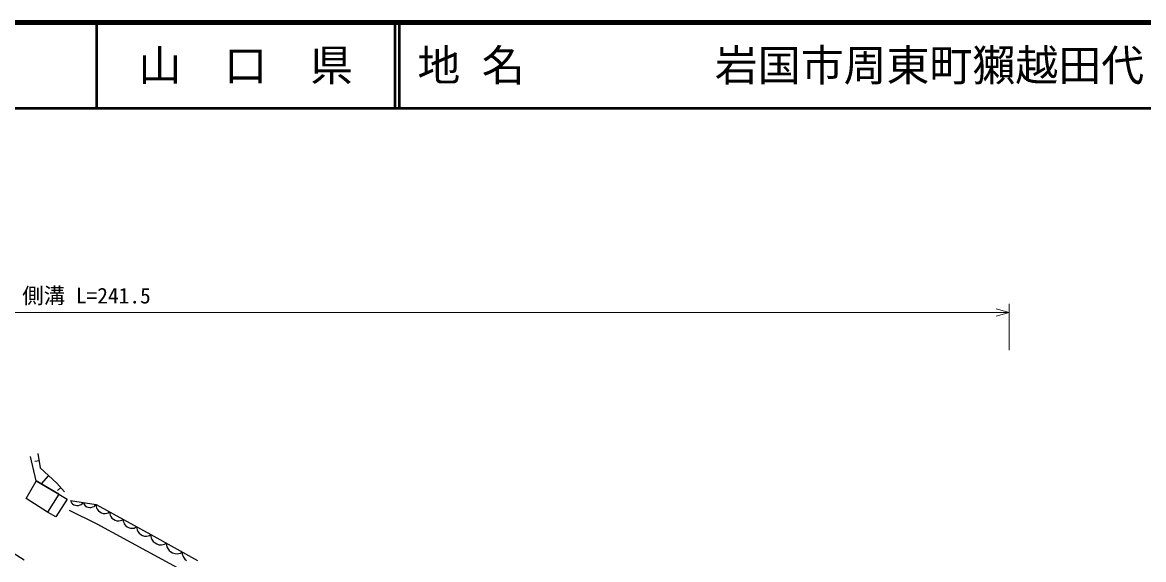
# Model space of a CAD drawing. Units: millimetres, scale not verified. Extents: x 40000 to 680000, y 20000 to 380000.
# Drawn here: x 324370 to 454968, y 317391 to 380000 of the extents above; entities that cross this region are included whole.
import ezdxf
from ezdxf.enums import TextEntityAlignment as Align

# ---------------------------------------------------------------- set-up
doc = ezdxf.new("R2010")
doc.units = ezdxf.units.MM
doc.header["$LTSCALE"] = 1000
for name, color, linetype, lineweight in [('M-BGD', 7, 'Continuous', 25), ('M-STR-HTXT', 7, 'Continuous', 13), ('M-TTL', 2, 'Continuous', 140), ('M-TTL-LINE', 7, 'Continuous', 50)]:
    doc.layers.add(name, color=color, linetype=linetype, lineweight=lineweight)
doc.layers.add('M-TTL-TXT', color=7, linetype='Continuous')
doc.styles.add('ＭＳ ゴシック', font='')
doc.styles.get('ＭＳ ゴシック').set_extended_font_data('MS Gothic')

msp = doc.modelspace()

# ---------------------------------------------------------------- linework, layer by layer
at = {"layer": 'M-BGD'}
for p, q in [((325953, 326557), (325315, 329406)), ((326158, 329753), (326455, 328067)), ((326307, 328910), (325798, 328820)), ((326455, 328067), (328390, 326281)), ((324791, 324522), (325978, 326533)), ((328618, 325007), (325953, 326557)), ((325953, 326557), (328618, 325007)), ((327423, 327174), (326539, 326216)), ((328390, 326281), (329283, 325289)), ((328836, 325785), (328470, 325455)), ((327310, 322923), (324791, 324522)), ((328618, 325007), (327310, 322923)), ((329563, 324449), (328255, 322390)), ((328618, 325007), (329563, 324449)), ((329965, 324275), (332951, 323798)), ((329965, 324275), (330030, 324113)), ((330030, 324113), (330105, 324010)), ((330105, 324010), (330209, 323902)), ((330209, 323902), (330373, 323785)), ((331231, 323830), (331334, 323905)), ((331334, 323905), (331446, 324038)), ((331446, 324038), (331511, 323876)), ((328255, 322390), (327310, 322923)), ((329805, 323141), (333027, 321567)), ((330373, 323785), (330546, 323727)), ((330546, 323727), (330723, 323698)), ((330723, 323698), (330906, 323700)), ((330906, 323700), (331098, 323760)), ((331098, 323760), (331231, 323830)), ((331511, 323876), (331586, 323773)), ((331586, 323773), (331690, 323665)), ((331690, 323665), (331854, 323548)), ((331854, 323548), (332027, 323490)), ((332027, 323490), (332205, 323461)), ((332205, 323461), (332387, 323463)), ((332387, 323463), (332579, 323523)), ((332579, 323523), (332712, 323593)), ((332712, 323593), (332815, 323668)), ((332815, 323668), (332927, 323801)), ((332951, 323798), (339321, 320334)), ((332951, 323798), (332960, 323588)), ((332960, 323588), (333003, 323441)), ((333003, 323441), (333078, 323278)), ((333078, 323278), (333216, 323080)), ((333216, 323080), (333389, 322945)), ((333389, 322945), (333579, 322842)), ((333579, 322842), (333786, 322770)), ((333786, 322770), (334027, 322762)), ((334027, 322762), (334205, 322788)), ((334205, 322788), (334351, 322831)), ((334351, 322831), (334532, 322938)), ((334532, 322938), (334541, 322728)), ((334541, 322728), (334585, 322582)), ((334585, 322582), (334659, 322418)), ((316827, 322245), (324590, 317348)), ((333027, 321567), (342382, 316465)), ((334659, 322418), (334798, 322220)), ((334798, 322220), (334970, 322085)), ((334970, 322085), (335160, 321982)), ((335160, 321982), (335367, 321910)), ((335367, 321910), (335608, 321902)), ((335608, 321902), (335786, 321928)), ((335786, 321928), (335933, 321971)), ((335933, 321971), (336114, 322078)), ((336114, 322078), (336123, 321868)), ((336123, 321868), (336166, 321722)), ((336166, 321722), (336241, 321558)), ((336241, 321558), (336379, 321360)), ((336379, 321360), (336552, 321225)), ((336552, 321225), (336741, 321122)), ((336741, 321122), (336948, 321050)), ((336948, 321050), (337190, 321042)), ((337190, 321042), (337368, 321068)), ((337368, 321068), (337514, 321112)), ((337514, 321112), (337695, 321218)), ((337695, 321218), (337704, 320997)), ((337704, 320997), (337750, 320842)), ((337750, 320842), (337829, 320669)), ((337829, 320669), (337975, 320460)), ((337975, 320460), (338157, 320318)), ((338157, 320318), (338358, 320209)), ((338358, 320209), (338576, 320134)), ((338576, 320134), (338831, 320125)), ((338831, 320125), (339019, 320152)), ((339019, 320152), (339173, 320198)), ((339173, 320198), (339364, 320310)), ((339321, 320334), (344775, 317268)), ((339321, 320334), (339328, 320089)), ((339328, 320089), (339376, 319918)), ((339376, 319918), (339461, 319725)), ((339461, 319725), (339619, 319492)), ((339619, 319492), (339818, 319332)), ((339818, 319332), (340038, 319209)), ((340038, 319209), (340278, 319122)), ((340278, 319122), (340559, 319108)), ((340559, 319108), (340767, 319136)), ((340767, 319136), (340939, 319184)), ((340939, 319184), (341152, 319305)), ((341152, 319305), (341159, 319060)), ((341159, 319060), (341207, 318889)), ((341207, 318889), (341291, 318697)), ((341291, 318697), (341449, 318463)), ((341449, 318463), (341649, 318303)), ((341649, 318303), (341868, 318180)), ((341868, 318180), (342108, 318093)), ((342108, 318093), (342390, 318079)), ((342390, 318079), (342598, 318107)), ((342598, 318107), (342770, 318155)), ((342770, 318155), (342982, 318276)), ((342982, 318276), (342989, 318031)), ((342989, 318031), (343037, 317860)), ((343037, 317860), (343122, 317668)), ((343122, 317668), (343280, 317434)), ((343280, 317434), (343479, 317274))]:
    msp.add_line(p, q, dxfattribs=at)
at = {"layer": 'M-STR-HTXT'}
for p, q in [((218736, 346190), (439301, 346190)), ((437801, 346610), (439301, 346190)), ((439301, 346190), (437801, 345770)), ((439301, 347190), (439301, 341792))]:
    msp.add_line(p, q, dxfattribs=at)
at = {"layer": 'M-TTL'}
msp.add_line((680000, 380000), (40000, 380000), dxfattribs=at)
at = {"layer": 'M-TTL-LINE'}
for p, q in [((333000, 380000), (333000, 370000)), ((367750, 380000), (367750, 370000)), ((368250, 380000), (368250, 370000)), ((40000, 370000), (680000, 370000))]:
    msp.add_line(p, q, dxfattribs=at)

# ---------------------------------------------------------------- texts
at = {"layer": 'M-STR-HTXT', "style": 'ＭＳ ゴシック'}
msp.add_text('側溝 L=241.5', height=1833, dxfattribs=at).set_placement((324344, 346690), align=Align.BOTTOM_LEFT)
at = {"layer": 'M-TTL-TXT', "style": 'ＭＳ ゴシック'}
msp.add_text('山\u3000口\u3000県', height=3666, dxfattribs=at).set_placement((350375, 375000), align=Align.MIDDLE_CENTER)
for s, p in [('地 名', (370380, 375000)), ('岩国市周東町獺越田代', (405024, 375000))]:
    msp.add_text(s, height=3666, dxfattribs=at).set_placement(p, align=Align.MIDDLE_LEFT)

doc.saveas('drawing.dxf')
